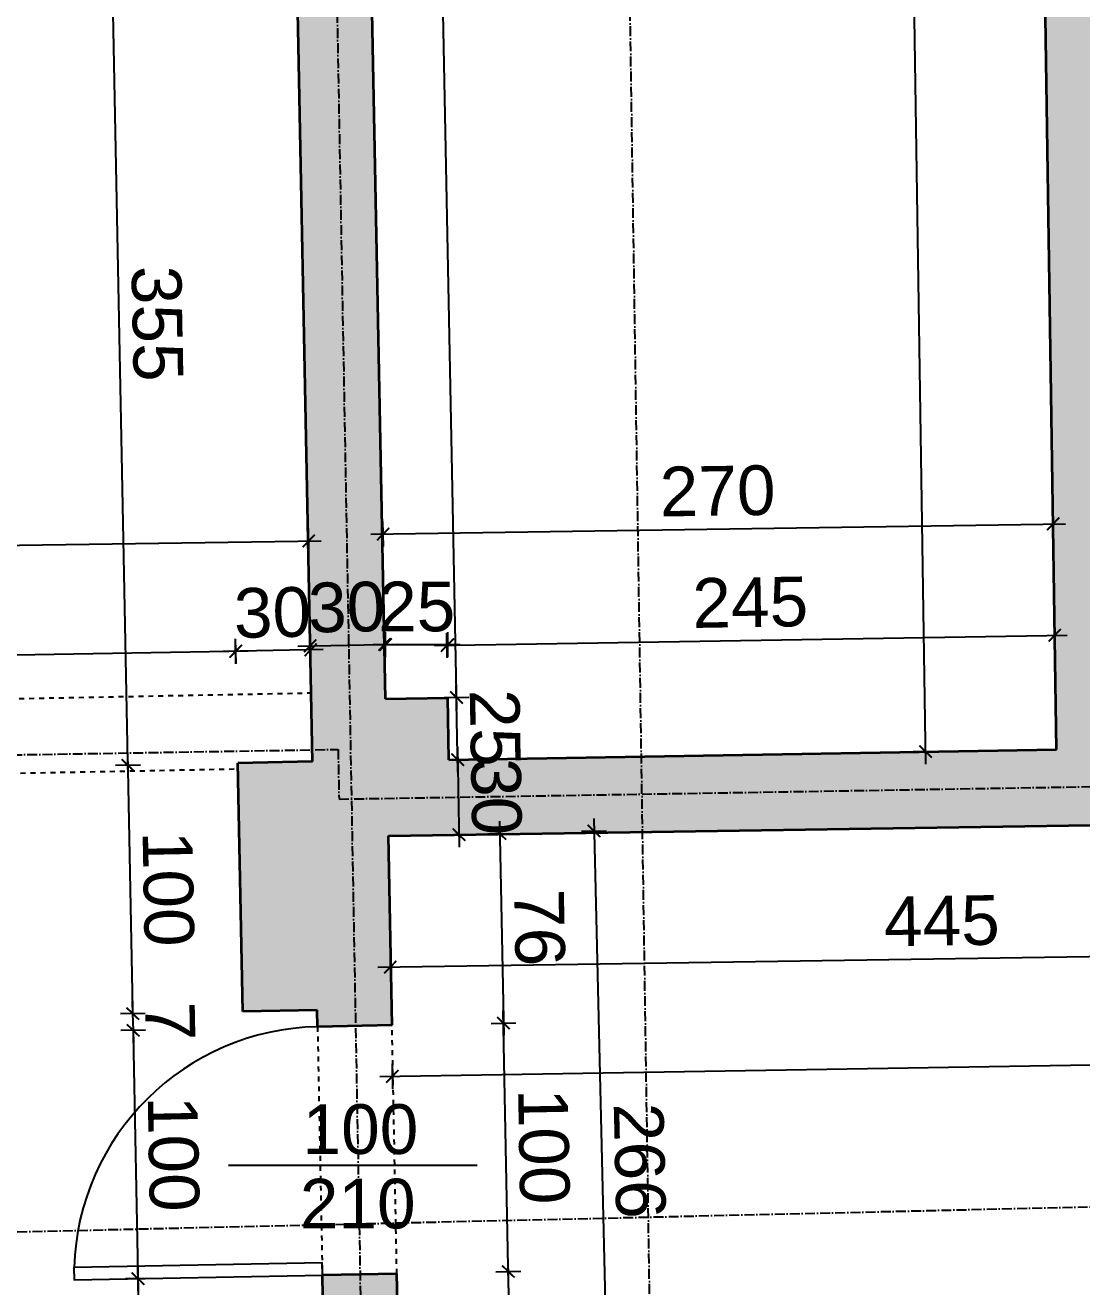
# Model space of a CAD drawing. Header units: inches. Extents: x -72385 to 39588, y -6525 to 66685.
# Drawn here: x -34200 to -33774, y 12952 to 13460 of the extents above; entities that cross this region are included whole.
import ezdxf

# ---------------------------------------------------------------- set-up
doc = ezdxf.new("R2010")
doc.units = ezdxf.units.IN
doc.header["$MEASUREMENT"] = 0
doc.linetypes.add('DashDot', pattern=[0.6, 0.4, -0.1, 0, -0.1])
doc.linetypes.add('Hidden', pattern=[0.4, 0.2, -0.2])
for name, color, linetype, lineweight in [('Врати', 251, 'Continuous', 25), ('Линия на разрез', 252, 'DashDot', 25), ('Надписи врати', 252, 'Continuous', 25), ('Надписи коти вътрешни', 252, 'Continuous', 25), ('Оси', 252, 'DashDot', 25), ('Пунктир', 253, 'Hidden', 25), ('Разрезни линии', 7, 'Continuous', 35), ('Щрих стени', 254, 'Continuous', 25)]:
    doc.layers.add(name, color=color, linetype=linetype, lineweight=lineweight)
doc.styles.add('Arial Regular', font='arial.ttf')
doc.styles.get("Standard").update_dxf_attribs({"font": 'arial.ttf'})
doc.dimstyles.new('Annotative', dxfattribs={"dimscale": 0, "dimtxt": 20, "dimasz": 5, "dimexe": 5, "dimexo": 5, "dimgap": 5, "dimtad": 1, "dimdec": 0, "dimzin": 0, "dimdsep": 46, "dimtxsty": 'Standard', "dimblk": 'ARCHTICK', "dimcen": 5, "dimdle": 5, "dimadec": 0, "dimazin": 0, "dimtfac": 1, "dimtdec": 0, "dimtofl": 0, "dimtmove": 0, "dimatfit": 3, "dimldrblk": 'ARCHTICK', "dimfxl": 5, "dimfxlon": 1, "dimtolj": 1, "dimtzin": 0, "dimarcsym": 1})

# ---------------------------------------------------------------- blocks, each defined once
blk = doc.blocks.new('_ArchTick')
at = {"color": 0, "linetype": 'ByBlock', "const_width": 0.15}
blk.add_lwpolyline([(-0.5, -0.5), (0.5, 0.5)], dxfattribs=at)
blk = doc.blocks.new('*D3789')
at = {"layer": 'Defpoints', "color": 0, "ltscale": 50, "transparency": 16777216}
for p in [(-34654.35, 13198.3), (-34114.02, 13158.33), (-34653.47, 13148.75)]:
    blk.add_point(p, dxfattribs=at)
at = {"layer": 'Надписи коти вътрешни', "color": 0, "lineweight": -2, "ltscale": 50, "transparency": 16777216}
for p, q in [((-34114.81, 13202.88), (-34114.99, 13212.88)), ((-34109.9, 13207.96), (-34659.35, 13198.21)), ((-34654.26, 13193.3), (-34654.44, 13203.3))]:
    blk.add_line(p, q, dxfattribs=at)
at = {"layer": 'Надписи коти вътрешни', "color": 0, "lineweight": -2, "ltscale": 50, "transparency": 16777216, "xscale": 5, "yscale": 5, "zscale": 5}
for p, rotation in [((-34114.9, 13207.88), 1.016809283672977), ((-34654.35, 13198.3), 181.016809283673)]:
    blk.add_blockref('_ArchTick', p, dxfattribs=dict(at, rotation=rotation))
at = {"layer": 'Надписи коти вътрешни', "color": 0, "ltscale": 50, "transparency": 16777216, "insert": (-34384.89, 13218.3), "char_height": 20, "attachment_point": 5, "rotation": 1.0168}
blk.add_mtext('\\A1;540', dxfattribs=at)
blk = doc.blocks.new('*D3790')
at = {"layer": 'Defpoints', "color": 0, "ltscale": 50, "transparency": 16777216}
for p in [(-34154.31, 12955.32), (-34080.08, 12956.77), (-34078.32, 12866.67)]:
    blk.add_point(p, dxfattribs=at)
at = {"layer": 'Надписи коти вътрешни', "color": 0, "lineweight": -2, "ltscale": 50, "transparency": 16777216}
for p, q in [((-34152.46, 12860.23), (-34154.41, 12960.32)), ((-34149.31, 12955.42), (-34159.31, 12955.22)), ((-34147.56, 12865.32), (-34157.55, 12865.13))]:
    blk.add_line(p, q, dxfattribs=at)
at = {"layer": 'Надписи коти вътрешни', "color": 0, "lineweight": -2, "ltscale": 50, "transparency": 16777216, "xscale": 5, "yscale": 5, "zscale": 5}
for p, rotation in [((-34154.31, 12955.32), 91.11780323548844), ((-34152.56, 12865.23), 271.1178032354885)]:
    blk.add_blockref('_ArchTick', p, dxfattribs=dict(at, rotation=rotation))
at = {"layer": 'Надписи коти вътрешни', "color": 0, "ltscale": 50, "transparency": 16777216, "insert": (-34138.23, 12910.57), "char_height": 20, "attachment_point": 5, "rotation": 271.1178}
blk.add_mtext('\\A1;90', dxfattribs=at)
blk = doc.blocks.new('*D3794')
at = {"layer": 'Defpoints', "color": 0, "ltscale": 50, "transparency": 16777216}
for p in [(-34063.48, 13643.93), (-34034.95, 13644.49), (-34054.6, 13188.74)]:
    blk.add_point(p, dxfattribs=at)
at = {"layer": 'Надписи коти вътрешни', "color": 0, "lineweight": -2, "ltscale": 50, "transparency": 16777216}
for p, q in [((-34025.97, 13184.3), (-34035.05, 13649.49)), ((-34039.95, 13644.39), (-34029.95, 13644.58)), ((-34031.07, 13189.2), (-34021.07, 13189.4))]:
    blk.add_line(p, q, dxfattribs=at)
at = {"layer": 'Надписи коти вътрешни', "color": 0, "lineweight": -2, "ltscale": 50, "transparency": 16777216, "xscale": 5, "yscale": 5, "zscale": 5}
for p, rotation in [((-34034.95, 13644.49), 91.1178032354822), ((-34026.07, 13189.3), 271.1178032354822)]:
    blk.add_blockref('_ArchTick', p, dxfattribs=dict(at, rotation=rotation))
at = {"layer": 'Надписи коти вътрешни', "color": 0, "ltscale": 50, "transparency": 16777216, "insert": (-34017, 13502.17), "char_height": 20, "attachment_point": 5, "rotation": 271.1178}
blk.add_mtext('\\A1;455', dxfattribs=at)
blk = doc.blocks.new('*D3795')
at = {"layer": 'Defpoints', "color": 0, "ltscale": 50, "transparency": 16777216}
for p in [(-34029.6, 13189.16), (-34026.07, 13189.23), (-34029.12, 13164.17)]:
    blk.add_point(p, dxfattribs=at)
at = {"layer": 'Надписи коти вътрешни', "color": 0, "lineweight": -2, "ltscale": 50, "transparency": 16777216}
for p, q in [((-34025.48, 13159.24), (-34026.17, 13194.23)), ((-34026.07, 13189.23), (-34021.07, 13189.33)), ((-34025.58, 13164.24), (-34020.58, 13164.34))]:
    blk.add_line(p, q, dxfattribs=at)
at = {"layer": 'Надписи коти вътрешни', "color": 0, "lineweight": -2, "ltscale": 50, "transparency": 16777216, "xscale": 5, "yscale": 5, "zscale": 5}
for p, rotation in [((-34026.07, 13189.23), 91.11780323547532), ((-34025.58, 13164.24), 271.1178032354753)]:
    blk.add_blockref('_ArchTick', p, dxfattribs=dict(at, rotation=rotation))
at = {"layer": 'Надписи коти вътрешни', "color": 0, "ltscale": 50, "transparency": 16777216, "insert": (-34010.62, 13177.03), "char_height": 20, "attachment_point": 5, "rotation": 271.1178}
blk.add_mtext('\\A1;25', dxfattribs=at)
blk = doc.blocks.new('*D3796')
at = {"layer": 'Defpoints', "color": 0, "ltscale": 50, "transparency": 16777216}
for p in [(-34029.6, 13210.55), (-34054.6, 13188.74), (-34029.6, 13189.16)]:
    blk.add_point(p, dxfattribs=at)
at = {"layer": 'Надписи коти вътрешни', "color": 0, "lineweight": -2, "ltscale": 50, "transparency": 16777216}
for p, q in [((-34054.6, 13205.55), (-34054.6, 13215.55)), ((-34029.6, 13205.55), (-34029.6, 13215.55)), ((-34059.6, 13210.55), (-34024.6, 13210.55))]:
    blk.add_line(p, q, dxfattribs=at)
at = {"layer": 'Надписи коти вътрешни', "color": 0, "lineweight": -2, "ltscale": 50, "transparency": 16777216, "xscale": 5, "yscale": 5, "zscale": 5, "rotation": 180}
blk.add_blockref('_ArchTick', (-34054.6, 13210.55), dxfattribs=at)
at = {"layer": 'Надписи коти вътрешни', "color": 0, "lineweight": -2, "ltscale": 50, "transparency": 16777216, "xscale": 5, "yscale": 5, "zscale": 5}
blk.add_blockref('_ArchTick', (-34029.6, 13210.55), dxfattribs=at)
at = {"layer": 'Надписи коти вътрешни', "color": 0, "ltscale": 50, "transparency": 16777216, "insert": (-34042.1, 13225.76), "char_height": 20, "attachment_point": 5}
blk.add_mtext('\\A1;25', dxfattribs=at)
blk = doc.blocks.new('*D3797')
at = {"layer": 'Defpoints', "color": 0, "ltscale": 50, "transparency": 16777216}
for p in [(-33785.26, 13214.32), (-33784.49, 13168.28), (-34029.12, 13164.17)]:
    blk.add_point(p, dxfattribs=at)
at = {"layer": 'Надписи коти вътрешни', "color": 0, "lineweight": -2, "ltscale": 50, "transparency": 16777216}
for p, q in [((-33785.18, 13209.32), (-33785.35, 13219.32)), ((-34034.89, 13210.13), (-33780.26, 13214.4)), ((-34029.81, 13205.21), (-34029.97, 13215.21))]:
    blk.add_line(p, q, dxfattribs=at)
at = {"layer": 'Надписи коти вътрешни', "color": 0, "lineweight": -2, "ltscale": 50, "transparency": 16777216, "xscale": 5, "yscale": 5, "zscale": 5}
for p, rotation in [((-33785.26, 13214.32), 0.9616306035232389), ((-34029.89, 13210.21), 180.9616306035233)]:
    blk.add_blockref('_ArchTick', p, dxfattribs=dict(at, rotation=rotation))
at = {"layer": 'Надписи коти вътрешни', "color": 0, "ltscale": 50, "transparency": 16777216, "insert": (-33907.83, 13227.48), "char_height": 20, "attachment_point": 5, "rotation": 0.9616}
blk.add_mtext('\\A1;245', dxfattribs=at)
blk = doc.blocks.new('*D3798')
at = {"layer": 'Defpoints', "color": 0, "ltscale": 50, "transparency": 16777216}
for p in [(-33785.87, 13259.14), (-33784.86, 13192.83), (-34054.6, 13188.74)]:
    blk.add_point(p, dxfattribs=at)
at = {"layer": 'Надписи коти вътрешни', "color": 0, "lineweight": -2, "ltscale": 50, "transparency": 16777216}
for p, q in [((-33785.79, 13254.14), (-33785.94, 13264.14)), ((-34060.6, 13254.98), (-33780.87, 13259.22)), ((-34055.53, 13250.05), (-34055.68, 13260.05))]:
    blk.add_line(p, q, dxfattribs=at)
at = {"layer": 'Надписи коти вътрешни', "color": 0, "lineweight": -2, "ltscale": 50, "transparency": 16777216, "xscale": 5, "yscale": 5, "zscale": 5}
for p, rotation in [((-34055.61, 13255.05), 180.868208348074), ((-33785.87, 13259.14), 0.8682083480740369)]:
    blk.add_blockref('_ArchTick', p, dxfattribs=dict(at, rotation=rotation))
at = {"layer": 'Надписи коти вътрешни', "color": 0, "ltscale": 50, "transparency": 16777216, "insert": (-33920.97, 13272.31), "char_height": 20, "attachment_point": 5, "rotation": 0.8682}
blk.add_mtext('\\A1;270', dxfattribs=at)
blk = doc.blocks.new('*D3799')
at = {"layer": 'Defpoints', "color": 0, "ltscale": 50, "transparency": 16777216}
for p in [(-33847.1, 13818.15), (-33794.35, 13818.95), (-33784.49, 13168.28)]:
    blk.add_point(p, dxfattribs=at)
at = {"layer": 'Надписи коти вътрешни', "color": 0, "lineweight": -2, "ltscale": 50, "transparency": 16777216}
for p, q in [((-33837.16, 13162.48), (-33847.17, 13823.15)), ((-33842.1, 13818.23), (-33852.1, 13818.07)), ((-33832.24, 13167.55), (-33842.24, 13167.4))]:
    blk.add_line(p, q, dxfattribs=at)
at = {"layer": 'Надписи коти вътрешни', "color": 0, "lineweight": -2, "ltscale": 50, "transparency": 16777216, "xscale": 5, "yscale": 5, "zscale": 5}
for p, rotation in [((-33847.1, 13818.15), 90.86820834807364), ((-33837.24, 13167.48), 270.8682083480736)]:
    blk.add_blockref('_ArchTick', p, dxfattribs=dict(at, rotation=rotation))
at = {"layer": 'Надписи коти вътрешни', "color": 0, "ltscale": 50, "transparency": 16777216, "insert": (-33826.96, 13493.04), "char_height": 20, "attachment_point": 5, "rotation": 270.8682}
blk.add_mtext('\\A1;651', dxfattribs=at)
blk = doc.blocks.new('*D3847')
at = {"layer": 'Defpoints', "color": 0, "ltscale": 50, "transparency": 16777216}
for p in [(-33609.05, 13140.37), (-34053.52, 13133.6), (-33608.24, 13087.51)]:
    blk.add_point(p, dxfattribs=at)
at = {"layer": 'Надписи коти вътрешни', "color": 0, "lineweight": -2, "ltscale": 50, "transparency": 16777216}
for p, q in [((-33608.32, 13092.51), (-33608.17, 13082.51)), ((-34057.72, 13080.67), (-33603.24, 13087.59)), ((-34052.8, 13085.74), (-34052.64, 13075.74))]:
    blk.add_line(p, q, dxfattribs=at)
at = {"layer": 'Надписи коти вътрешни', "color": 0, "lineweight": -2, "ltscale": 50, "transparency": 16777216, "xscale": 5, "yscale": 5, "zscale": 5}
for p, rotation in [((-33608.24, 13087.51), 0.8724172447108587), ((-34052.72, 13080.74), 180.8724172447109)]:
    blk.add_blockref('_ArchTick', p, dxfattribs=dict(at, rotation=rotation))
at = {"layer": 'Надписи коти вътрешни', "color": 0, "ltscale": 50, "transparency": 16777216, "insert": (-33830.71, 13099.3), "char_height": 20, "attachment_point": 5, "rotation": 0.8724}
blk.add_mtext('\\A1;445', dxfattribs=at)
blk = doc.blocks.new('*D3858')
at = {"layer": 'Defpoints', "color": 0, "ltscale": 50, "transparency": 16777216}
for p in [(-34053.52, 13133.6), (-34052.04, 13057.34), (-34007.18, 13058.21)]:
    blk.add_point(p, dxfattribs=at)
at = {"layer": 'Надписи коти вътрешни', "color": 0, "lineweight": -2, "ltscale": 50, "transparency": 16777216}
for p, q in [((-34008.76, 13139.48), (-34007.08, 13053.21)), ((-34013.66, 13134.38), (-34003.67, 13134.58)), ((-34012.18, 13058.11), (-34002.18, 13058.31))]:
    blk.add_line(p, q, dxfattribs=at)
at = {"layer": 'Надписи коти вътрешни', "color": 0, "lineweight": -2, "ltscale": 50, "transparency": 16777216, "xscale": 5, "yscale": 5, "zscale": 5}
for p, rotation in [((-34008.66, 13134.48), 91.1178032354799), ((-34007.18, 13058.21), 271.1178032354799)]:
    blk.add_blockref('_ArchTick', p, dxfattribs=dict(at, rotation=rotation))
at = {"layer": 'Надписи коти вътрешни', "color": 0, "ltscale": 50, "transparency": 16777216, "insert": (-33992.71, 13096.64), "char_height": 20, "attachment_point": 5, "rotation": 271.1178}
blk.add_mtext('\\A1;76', dxfattribs=at)
blk = doc.blocks.new('*D3876')
at = {"layer": 'Defpoints', "color": 0, "ltscale": 50, "transparency": 16777216}
for p in [(-31749.65, 13171.75), (-34053.52, 13133.6), (-31748.04, 13074.92)]:
    blk.add_point(p, dxfattribs=at)
at = {"layer": 'Надписи коти вътрешни', "color": 0, "lineweight": -2, "ltscale": 50, "transparency": 16777216}
for p, q in [((-31748.13, 13079.92), (-31747.96, 13069.92)), ((-34056.92, 13036.69), (-31743.04, 13075)), ((-34052, 13041.78), (-34051.84, 13031.78))]:
    blk.add_line(p, q, dxfattribs=at)
at = {"layer": 'Надписи коти вътрешни', "color": 0, "lineweight": -2, "ltscale": 50, "transparency": 16777216, "xscale": 5, "yscale": 5, "zscale": 5}
for p, rotation in [((-31748.04, 13074.92), 0.9485552265700729), ((-34051.92, 13036.78), 180.9485552265701)]:
    blk.add_blockref('_ArchTick', p, dxfattribs=dict(at, rotation=rotation))
at = {"layer": 'Надписи коти вътрешни', "color": 0, "ltscale": 50, "transparency": 16777216, "insert": (-32900.23, 13071.07), "char_height": 20, "attachment_point": 5, "rotation": 0.9486}
blk.add_mtext('\\A1;2304', dxfattribs=at)
blk = doc.blocks.new('*D3900')
at = {"layer": 'Defpoints', "color": 0, "ltscale": 50, "transparency": 16777216}
for p in [(-34052.04, 13057.34), (-34007.18, 13058.21), (-34050.09, 12957.35)]:
    blk.add_point(p, dxfattribs=at)
at = {"layer": 'Надписи коти вътрешни', "color": 0, "lineweight": -2, "ltscale": 50, "transparency": 16777216}
for p, q in [((-34005.13, 12953.23), (-34007.27, 13063.21)), ((-34012.18, 13058.11), (-34002.18, 13058.31)), ((-34010.22, 12958.13), (-34000.23, 12958.33))]:
    blk.add_line(p, q, dxfattribs=at)
at = {"layer": 'Надписи коти вътрешни', "color": 0, "lineweight": -2, "ltscale": 50, "transparency": 16777216, "xscale": 5, "yscale": 5, "zscale": 5}
for p, rotation in [((-34007.18, 13058.21), 91.11780323548223), ((-34005.23, 12958.23), 271.1178032354823)]:
    blk.add_blockref('_ArchTick', p, dxfattribs=dict(at, rotation=rotation))
at = {"layer": 'Надписи коти вътрешни', "color": 0, "ltscale": 50, "transparency": 16777216, "insert": (-33990.99, 13008.52), "char_height": 20, "attachment_point": 5, "rotation": 271.1178}
blk.add_mtext('\\A1;100', dxfattribs=at)
blk = doc.blocks.new('*D3901')
at = {"layer": 'Defpoints', "color": 0, "ltscale": 50, "transparency": 16777216}
for p in [(-34050.09, 12957.35), (-34005.23, 12958.23), (-34048.33, 12867.37)]:
    blk.add_point(p, dxfattribs=at)
at = {"layer": 'Надписи коти вътрешни', "color": 0, "lineweight": -2, "ltscale": 50, "transparency": 16777216}
for p, q in [((-34010.22, 12958.13), (-34000.23, 12958.33)), ((-34003.37, 12863.25), (-34005.32, 12963.23)), ((-34008.47, 12868.15), (-33998.47, 12868.34))]:
    blk.add_line(p, q, dxfattribs=at)
at = {"layer": 'Надписи коти вътрешни', "color": 0, "lineweight": -2, "ltscale": 50, "transparency": 16777216, "xscale": 5, "yscale": 5, "zscale": 5}
for p, rotation in [((-34005.23, 12958.23), 91.11780323548228), ((-34003.47, 12868.25), 271.1178032354823)]:
    blk.add_blockref('_ArchTick', p, dxfattribs=dict(at, rotation=rotation))
at = {"layer": 'Надписи коти вътрешни', "color": 0, "ltscale": 50, "transparency": 16777216, "insert": (-33989.14, 12913.54), "char_height": 20, "attachment_point": 5, "rotation": 271.1178}
blk.add_mtext('\\A1;90', dxfattribs=at)
blk = doc.blocks.new('*D3906')
at = {"layer": 'Defpoints', "color": 0, "ltscale": 50, "transparency": 16777216}
for p in [(-34053.52, 13133.6), (-34047.33, 12867.4), (-33964.5, 12869.32)]:
    blk.add_point(p, dxfattribs=at)
at = {"layer": 'Надписи коти вътрешни', "color": 0, "lineweight": -2, "ltscale": 50, "transparency": 16777216}
for p, q in [((-33970.82, 13140.53), (-33964.39, 12864.32)), ((-33975.7, 13135.41), (-33965.7, 13135.65)), ((-33969.5, 12869.21), (-33959.51, 12869.44))]:
    blk.add_line(p, q, dxfattribs=at)
at = {"layer": 'Надписи коти вътрешни', "color": 0, "lineweight": -2, "ltscale": 50, "transparency": 16777216, "xscale": 5, "yscale": 5, "zscale": 5}
for p, rotation in [((-33970.7, 13135.53), 91.33372640383091), ((-33964.5, 12869.32), 271.3337264038309)]:
    blk.add_blockref('_ArchTick', p, dxfattribs=dict(at, rotation=rotation))
at = {"layer": 'Надписи коти вътрешни', "color": 0, "ltscale": 50, "transparency": 16777216, "insert": (-33952.4, 13002.78), "char_height": 20, "attachment_point": 5, "rotation": 271.3337}
blk.add_mtext('\\A1;266', dxfattribs=at)
blk = doc.blocks.new('*D3907')
at = {"layer": 'Defpoints', "color": 0, "ltscale": 50, "transparency": 16777216}
for p in [(-34082.03, 13056.75), (-34154.31, 12955.32), (-34080.08, 12956.77)]:
    blk.add_point(p, dxfattribs=at)
at = {"layer": 'Надписи коти вътрешни', "color": 0, "lineweight": -2, "ltscale": 50, "transparency": 16777216}
for p, q in [((-34156.36, 13060.3), (-34154.22, 12950.32)), ((-34151.27, 13055.4), (-34161.26, 13055.2)), ((-34149.31, 12955.42), (-34159.31, 12955.22))]:
    blk.add_line(p, q, dxfattribs=at)
at = {"layer": 'Надписи коти вътрешни', "color": 0, "lineweight": -2, "ltscale": 50, "transparency": 16777216, "xscale": 5, "yscale": 5, "zscale": 5}
for p, rotation in [((-34156.26, 13055.3), 91.11780323548224), ((-34154.31, 12955.32), 271.1178032354823)]:
    blk.add_blockref('_ArchTick', p, dxfattribs=dict(at, rotation=rotation))
at = {"layer": 'Надписи коти вътрешни', "color": 0, "ltscale": 50, "transparency": 16777216, "insert": (-34140.08, 13005.61), "char_height": 20, "attachment_point": 5, "rotation": 271.1178}
blk.add_mtext('\\A1;100', dxfattribs=at)
blk = doc.blocks.new('*D3908')
at = {"layer": 'Defpoints', "color": 0, "ltscale": 50, "transparency": 16777216}
for p in [(-34156.4, 13062.01), (-34082.16, 13063.46), (-34082.03, 13056.75)]:
    blk.add_point(p, dxfattribs=at)
at = {"layer": 'Надписи коти вътрешни', "color": 0, "lineweight": -2, "ltscale": 50, "transparency": 16777216}
for p, q in [((-34156.4, 13062.01), (-34156.49, 13067.01)), ((-34151.4, 13062.1), (-34161.39, 13061.91)), ((-34151.27, 13055.4), (-34161.26, 13055.2)), ((-34156.26, 13055.3), (-34156.17, 13050.3))]:
    blk.add_line(p, q, dxfattribs=at)
at = {"layer": 'Надписи коти вътрешни', "color": 0, "lineweight": -2, "ltscale": 50, "transparency": 16777216, "xscale": 5, "yscale": 5, "zscale": 5}
for p, rotation in [((-34156.4, 13062.01), 271.1178032355077), ((-34156.26, 13055.3), 91.11780323550764)]:
    blk.add_blockref('_ArchTick', p, dxfattribs=dict(at, rotation=rotation))
at = {"layer": 'Надписи коти вътрешни', "color": 0, "ltscale": 50, "transparency": 16777216, "insert": (-34141.33, 13058.95), "char_height": 20, "attachment_point": 5, "rotation": 271.1178}
blk.add_mtext('\\A1;7', dxfattribs=at)
blk = doc.blocks.new('*D3909')
at = {"layer": 'Defpoints', "color": 0, "ltscale": 50, "transparency": 16777216}
for p in [(-34085.55, 13252.3), (-34084.6, 13188.46), (-34654.04, 13180.01)]:
    blk.add_point(p, dxfattribs=at)
at = {"layer": 'Надписи коти вътрешни', "color": 0, "lineweight": -2, "ltscale": 50, "transparency": 16777216}
for p, q in [((-34085.47, 13247.31), (-34085.62, 13257.3)), ((-34659.99, 13243.78), (-34080.55, 13252.38)), ((-34654.91, 13238.86), (-34655.06, 13248.86))]:
    blk.add_line(p, q, dxfattribs=at)
at = {"layer": 'Надписи коти вътрешни', "color": 0, "lineweight": -2, "ltscale": 50, "transparency": 16777216, "xscale": 5, "yscale": 5, "zscale": 5}
for p, rotation in [((-34085.55, 13252.3), 0.8498932125514516), ((-34654.99, 13243.86), 180.8498932125515)]:
    blk.add_blockref('_ArchTick', p, dxfattribs=dict(at, rotation=rotation))
at = {"layer": 'Надписи коти вътрешни', "color": 0, "ltscale": 50, "transparency": 16777216, "insert": (-34370.49, 13263.29), "char_height": 20, "attachment_point": 5, "rotation": 0.8499}
blk.add_mtext('\\A1;570', dxfattribs=at)
blk = doc.blocks.new('*D3916')
at = {"layer": 'Defpoints', "color": 0, "ltscale": 50, "transparency": 16777216}
for p in [(-34165.27, 13516.92), (-34091.04, 13518.37), (-34084.11, 13163.44)]:
    blk.add_point(p, dxfattribs=at)
at = {"layer": 'Надписи коти вътрешни', "color": 0, "lineweight": -2, "ltscale": 50, "transparency": 16777216}
for p, q in [((-34158.25, 13156.99), (-34165.37, 13521.92)), ((-34160.27, 13517.02), (-34170.27, 13516.82)), ((-34153.35, 13162.09), (-34163.35, 13161.89))]:
    blk.add_line(p, q, dxfattribs=at)
at = {"layer": 'Надписи коти вътрешни', "color": 0, "lineweight": -2, "ltscale": 50, "transparency": 16777216, "xscale": 5, "yscale": 5, "zscale": 5}
for p, rotation in [((-34165.27, 13516.92), 91.1178032354829), ((-34158.35, 13161.99), 271.1178032354829)]:
    blk.add_blockref('_ArchTick', p, dxfattribs=dict(at, rotation=rotation))
at = {"layer": 'Надписи коти вътрешни', "color": 0, "ltscale": 50, "transparency": 16777216, "insert": (-34146.59, 13339.75), "char_height": 20, "attachment_point": 5, "rotation": 271.1178}
blk.add_mtext('\\A1;355', dxfattribs=at)
blk = doc.blocks.new('*D3935')
at = {"layer": 'Defpoints', "color": 0, "ltscale": 50, "transparency": 16777216}
for p in [(-34114.99, 13207.87), (-34114.11, 13162.85), (-34083.89, 13163.44)]:
    blk.add_point(p, dxfattribs=at)
at = {"layer": 'Надписи коти вътрешни', "color": 0, "lineweight": -2, "ltscale": 50, "transparency": 16777216}
for p, q in [((-34114.89, 13202.87), (-34115.08, 13212.87)), ((-34084.67, 13203.46), (-34084.87, 13213.46)), ((-34079.77, 13208.56), (-34119.98, 13207.77))]:
    blk.add_line(p, q, dxfattribs=at)
at = {"layer": 'Надписи коти вътрешни', "color": 0, "lineweight": -2, "ltscale": 50, "transparency": 16777216, "xscale": 5, "yscale": 5, "zscale": 5}
for p, rotation in [((-34114.99, 13207.87), 181.1178032355), ((-34084.77, 13208.46), 1.117803235500077)]:
    blk.add_blockref('_ArchTick', p, dxfattribs=dict(at, rotation=rotation))
at = {"layer": 'Надписи коти вътрешни', "color": 0, "ltscale": 50, "transparency": 16777216, "insert": (-34100.17, 13223.38), "char_height": 20, "attachment_point": 5, "rotation": 1.1178}
blk.add_mtext('\\A1;30', dxfattribs=at)
blk = doc.blocks.new('*D3936')
at = {"layer": 'Defpoints', "color": 0, "ltscale": 50, "transparency": 16777216}
for p in [(-34158.35, 13161.99), (-34114.11, 13162.85), (-34112.16, 13062.87)]:
    blk.add_point(p, dxfattribs=at)
at = {"layer": 'Надписи коти вътрешни', "color": 0, "lineweight": -2, "ltscale": 50, "transparency": 16777216}
for p, q in [((-34156.3, 13057.01), (-34158.44, 13166.99)), ((-34153.35, 13162.09), (-34163.35, 13161.89)), ((-34151.4, 13062.1), (-34161.39, 13061.91))]:
    blk.add_line(p, q, dxfattribs=at)
at = {"layer": 'Надписи коти вътрешни', "color": 0, "lineweight": -2, "ltscale": 50, "transparency": 16777216, "xscale": 5, "yscale": 5, "zscale": 5}
for p, rotation in [((-34158.35, 13161.99), 91.1178032354824), ((-34156.4, 13062.01), 271.1178032354824)]:
    blk.add_blockref('_ArchTick', p, dxfattribs=dict(at, rotation=rotation))
at = {"layer": 'Надписи коти вътрешни', "color": 0, "ltscale": 50, "transparency": 16777216, "insert": (-34142.16, 13112.29), "char_height": 20, "attachment_point": 5, "rotation": 271.1178}
blk.add_mtext('\\A1;100', dxfattribs=at)
blk = doc.blocks.new('*D7599')
at = {"layer": 'Defpoints', "color": 0, "ltscale": 10, "transparency": 16777216}
for p in [(-34029.12, 13164.17), (-34028.66, 13133.98), (-34025.1, 13134.04)]:
    blk.add_point(p, dxfattribs=at)
at = {"layer": 'Надписи коти вътрешни', "color": 0, "lineweight": -2, "ltscale": 10, "transparency": 16777216}
for p, q in [((-34025.64, 13169.22), (-34025.02, 13129.04)), ((-34025.56, 13164.22), (-34020.56, 13164.3)), ((-34025.1, 13134.04), (-34020.1, 13134.11))]:
    blk.add_line(p, q, dxfattribs=at)
at = {"layer": 'Надписи коти вътрешни', "color": 0, "lineweight": -2, "ltscale": 10, "transparency": 16777216, "xscale": 5, "yscale": 5, "zscale": 5}
for p, rotation in [((-34025.56, 13164.22), 90.87241724471069), ((-34025.1, 13134.04), 270.8724172447107)]:
    blk.add_blockref('_ArchTick', p, dxfattribs=dict(at, rotation=rotation))
at = {"layer": 'Надписи коти вътрешни', "color": 0, "ltscale": 10, "transparency": 16777216, "insert": (-34010.11, 13149.36), "char_height": 20, "attachment_point": 5, "rotation": 270.8724}
blk.add_mtext('\\A1;30', dxfattribs=at)
blk = doc.blocks.new('*D7622')
at = {"layer": 'Defpoints', "color": 0, "ltscale": 10, "transparency": 16777216}
for p in [(-34085.52, 13235.7), (-34055.53, 13236.29), (-34055.03, 13210.64)]:
    blk.add_point(p, dxfattribs=at)
at = {"layer": 'Надписи коти вътрешни', "color": 0, "lineweight": -2, "ltscale": 10, "transparency": 16777216}
for p, q in [((-34085.12, 13215.06), (-34084.92, 13205.06)), ((-34055.13, 13215.64), (-34054.93, 13205.64)), ((-34090.02, 13209.96), (-34050.03, 13210.74))]:
    blk.add_line(p, q, dxfattribs=at)
at = {"layer": 'Надписи коти вътрешни', "color": 0, "lineweight": -2, "ltscale": 10, "transparency": 16777216, "xscale": 5, "yscale": 5, "zscale": 5}
for p, rotation in [((-34085.02, 13210.06), 181.1178032354821), ((-34055.03, 13210.64), 1.11780323548212)]:
    blk.add_blockref('_ArchTick', p, dxfattribs=dict(at, rotation=rotation))
at = {"layer": 'Надписи коти вътрешни', "color": 0, "ltscale": 10, "transparency": 16777216, "insert": (-34070.32, 13225.56), "char_height": 20, "attachment_point": 5, "rotation": 1.1178}
blk.add_mtext('\\A1;30', dxfattribs=at)

msp = doc.modelspace()

# ---------------------------------------------------------------- hatches: boundary and pattern name
at = {"layer": 'Щрих стени', "ltscale": 10}
h = msp.add_hatch(color=256, dxfattribs=at)
h.dxf.hatch_style = 1
h.paths.add_polyline_path([(-34066.8, 13813.9), (-33794.35, 13818.95), (-33784.49, 13168.28), (-34029.12, 13164.17), (-34029.6, 13189.16), (-34054.6, 13188.74), (-34063.48, 13643.93), (-34093.48, 13643.35), (-34092.99, 13618.35), (-34107.99, 13618.06), (-34106.04, 13518.08), (-34091.04, 13518.37), (-34084.11, 13163.44), (-34114.11, 13162.85), (-34112.16, 13062.87), (-34082.16, 13063.46), (-34082.03, 13056.75), (-34052.04, 13057.34), (-34053.52, 13133.6), (-33609.05, 13140.37), (-33609.52, 13171.21), (-33754.5, 13168.78), (-33764.36, 13819.51), (-33654.84, 13821.54), (-33655.39, 13851.53), (-34700.93, 13832.14), (-34699.11, 13732.62), (-34664.12, 13733.26), (-34665.39, 13802.8), (-34096.79, 13813.34), (-34095.23, 13733.33), (-34065.24, 13733.91)])
h.paths.add_polyline_path([(-34661.39, 13583.29), (-34696.38, 13582.65), (-34693.1, 13402.68), (-34658.11, 13403.32)], flags=17)
h.paths.add_polyline_path([(-34655.38, 13253.34), (-34690.37, 13252.7), (-34687.36, 13087.73), (-34652.37, 13088.37)], flags=17)
h.paths.add_polyline_path([(-33958.35, 12869.47), (-34048.33, 12867.37), (-34050.09, 12957.35), (-34080.08, 12956.77), (-34078.32, 12866.67), (-34648.09, 12853.41), (-34649.64, 12938.39), (-34684.63, 12937.76), (-34682.53, 12822.6), (-33957.66, 12839.47)])
h.paths.add_polyline_path([(-33431.89, 13329.15), (-33474.38, 13328.5), (-33474.31, 13323.5), (-33499.3, 13323.08), (-33497.03, 13173.1), (-33509.53, 13172.89), (-33509.06, 13141.89), (-33384.07, 13143.8), (-33384.55, 13174.99), (-33429.54, 13174.23)])
h.paths.add_polyline_path([(-33439.41, 13825.53), (-33409.88, 13826.08), (-33410.43, 13856.07), (-33505.42, 13854.31), (-33504.86, 13824.32), (-33481.9, 13824.74), (-33479.84, 13688.46), (-33437.34, 13689.1)])
h.paths.add_polyline_path([(-33165.48, 13860.62), (-33260.46, 13858.86), (-33259.9, 13828.86), (-33164.92, 13830.62)], flags=17)
h.paths.add_polyline_path([(-32920.52, 13865.16), (-33015.5, 13863.4), (-33014.95, 13833.4), (-32919.96, 13835.16)], flags=17)
h.paths.add_polyline_path([(-32675.56, 13869.7), (-32770.54, 13867.94), (-32769.99, 13837.94), (-32726.95, 13838.74), (-32721.04, 13206.13), (-32741.03, 13205.79), (-32740.85, 13185.79), (-33284.56, 13176.67), (-33284.08, 13145.32), (-32675.38, 13154.59), (-31959.61, 13167.86), (-31960.44, 13212.85), (-32663.47, 13199.81), (-32665.53, 13419.81), (-32680.53, 13419.53), (-32684.31, 13824.53), (-32674.73, 13824.71)])
h.paths.add_polyline_path([(-33683.43, 12875.87), (-33808.4, 12872.96), (-33807.7, 12842.97), (-33682.73, 12845.88)])
h.paths.add_polyline_path([(-33408.5, 12882.27), (-33533.47, 12879.36), (-33532.77, 12849.37), (-33407.81, 12852.28)])
h.paths.add_polyline_path([(-33133.58, 12888.67), (-33258.54, 12885.76), (-33257.85, 12855.77), (-33132.88, 12858.68)])
h.paths.add_polyline_path([(-32858.65, 12895.07), (-32983.62, 12892.16), (-32982.92, 12862.17), (-32857.95, 12865.08)])

# ---------------------------------------------------------------- linework, layer by layer
at = {"layer": 'Врати', "ltscale": 50}
msp.add_lwpolyline([(-34080.08, 12956.77), (-34080.18, 12961.77), (-34180.16, 12959.82), (-34180.06, 12954.82)], close=True, dxfattribs=at)
msp.add_arc((-34080.08, 12956.77), 100, 91.1178, 178.2518, dxfattribs=at)
at = {"layer": 'Линия на разрез', "ltscale": 10}
for p, q in [((-33944.76, 12711.35), (-33961.95, 13845.85)), ((-34831.01, 12959.59), (-30612.21, 13057.82))]:
    msp.add_line(p, q, dxfattribs=at)
at = {"layer": 'Надписи врати', "ltscale": 50}
msp.add_line((-34117.81, 13001.04), (-34017.81, 13001.04), dxfattribs=at)
at = {"layer": 'Оси', "ltscale": 10}
msp.add_line((-34087.91, 14221.08), (-34055.68, 12452.09), dxfattribs=at)
msp.add_lwpolyline([(-35071.06, 13151.76), (-34073.73, 13168.36), (-34073.37, 13148.36), (-31739.82, 13187), (-31742.42, 13412.39), (-31172.87, 13424.13), (-31171.33, 13324.06), (-30336.28, 13336.93)], dxfattribs=at)
at = {"layer": 'Пунктир', "ltscale": 10}
for p, q in [((-34654.04, 13180.01), (-34084.65, 13191.12)), ((-34653.49, 13150.02), (-34114.06, 13160.54)), ((-34082.03, 13056.75), (-34080.08, 12956.77)), ((-34050.09, 12957.35), (-34052.04, 13057.34))]:
    msp.add_line(p, q, dxfattribs=at)
at = {"layer": 'Разрезни линии', "ltscale": 50}
for p, q in [((-33784.49, 13168.28), (-33794.35, 13818.95)), ((-34054.6, 13188.74), (-34063.48, 13643.93)), ((-34084.11, 13163.44), (-34091.04, 13518.37)), ((-34054.6, 13188.74), (-34029.6, 13189.16)), ((-34029.12, 13164.17), (-34029.6, 13189.16)), ((-34029.12, 13164.17), (-33784.49, 13168.28)), ((-34084.11, 13163.44), (-34114.11, 13162.85)), ((-34112.16, 13062.87), (-34114.11, 13162.85)), ((-34053.52, 13133.6), (-33609.05, 13140.37)), ((-34052.04, 13057.34), (-34053.52, 13133.6)), ((-34082.16, 13063.46), (-34112.16, 13062.87)), ((-34082.03, 13056.75), (-34082.16, 13063.46)), ((-34052.04, 13057.34), (-34082.03, 13056.75)), ((-34050.09, 12957.35), (-34080.08, 12956.77)), ((-34078.32, 12866.67), (-34080.08, 12956.77)), ((-34048.33, 12867.37), (-34050.09, 12957.35))]:
    msp.add_line(p, q, dxfattribs=at)

# ---------------------------------------------------------------- texts
at = {"layer": 'Надписи врати', "ltscale": 100, "char_height": 20, "width": 180.4891, "attachment_point": 1, "style": 'Arial Regular'}
for s, insert in [('100', (-34088.06, 13025.55)), ('210', (-34089.15, 12995.55))]:
    msp.add_mtext(s, dxfattribs=dict(at, insert=insert))

# ---------------------------------------------------------------- dimensions: what is measured, and where the dimension line sits
at = {"layer": 'Надписи коти вътрешни', "ltscale": 50}
for p1, p2, distance, picture, middle in [((-33784.49, 13168.28), (-33794.35, 13818.95), 52.75, '*D3799', (-33826.96, 13493.04)), ((-34084.11, 13163.44), (-34091.04, 13518.37), 74.25, '*D3916', (-34146.59, 13339.75)), ((-34054.6, 13188.74), (-33784.86, 13192.83), 66.32, '*D3798', (-33920.97, 13272.31)), ((-34654.04, 13180.01), (-34084.6, 13188.46), 63.85, '*D3909', (-34370.49, 13263.29)), ((-34114.02, 13158.33), (-34653.47, 13148.75), -49.56, '*D3789', (-34384.89, 13218.3)), ((-34053.52, 13133.6), (-31749.65, 13171.75), -96.84, '*D3876', (-32900.23, 13071.07)), ((-34112.16, 13062.87), (-34114.11, 13162.85), 44.25, '*D3936', (-34142.16, 13112.29)), ((-34053.52, 13133.6), (-33609.05, 13140.37), -52.86, '*D3847', (-33830.71, 13099.3)), ((-34053.52, 13133.6), (-34047.33, 12867.4), 82.85, '*D3906', (-33952.4, 13002.78)), ((-34053.52, 13133.6), (-34052.04, 13057.34), 44.87, '*D3858', (-33992.71, 13096.64)), ((-34082.03, 13056.75), (-34080.08, 12956.77), -74.25, '*D3907', (-34140.08, 13005.61)), ((-34050.09, 12957.35), (-34052.04, 13057.34), -44.87, '*D3900', (-33990.99, 13008.52)), ((-34078.32, 12866.67), (-34080.08, 12956.77), 74.25, '*D3790', (-34138.23, 12910.57)), ((-34048.33, 12867.37), (-34050.09, 12957.35), -44.87, '*D3901', (-33989.14, 12913.54))]:
    dim = msp.add_aligned_dim(p1=p1, p2=p2, distance=distance, dimstyle='Annotative', override={"dimscale": 0, "dimtix": 0, "dimtofl": 0, "dimtmove": 0, "dimatfit": 3}, dxfattribs=at)
    dim.commit()
    dim.dimension.update_dxf_attribs({"geometry": picture, "text_midpoint": middle})
for base, p1, p2, angle, picture, middle in [((-34034.95, 13644.49), (-34054.6, 13188.74), (-34063.48, 13643.93), 91.1178, '*D3794', (-34032.17, 13501.88)), ((-33785.26, 13214.32), (-34029.12, 13164.17), (-33784.49, 13168.28), 0.9616, '*D3797', (-33907.58, 13212.27)), ((-34114.99, 13207.87), (-34083.89, 13163.44), (-34114.11, 13162.85), 181.1178, '*D3935', (-34099.88, 13208.16)), ((-34026.07, 13189.23), (-34029.12, 13164.17), (-34029.6, 13189.16), 91.1178, '*D3795', (-34025.82, 13176.74)), ((-34156.4, 13062.01), (-34082.03, 13056.75), (-34082.16, 13063.46), 91.1178, '*D3908', (-34156.33, 13058.65))]:
    dim = msp.add_linear_dim(base=base, p1=p1, p2=p2, angle=angle, dimstyle='Annotative', override={"dimscale": 0, "dimtix": 0, "dimtofl": 0, "dimtmove": 0, "dimatfit": 3}, dxfattribs=at)
    dim.commit()
    dim.dimension.update_dxf_attribs({"geometry": picture, "text_midpoint": middle, "dimtype": 129})
at = {"layer": 'Надписи коти вътрешни', "ltscale": 10}
for base, p1, p2, angle, picture, middle in [((-34055.03, 13210.64), (-34085.52, 13235.7), (-34055.53, 13236.29), 1.1178, '*D7622', (-34070.03, 13210.35)), ((-34025.1, 13134.04), (-34029.12, 13164.17), (-34028.66, 13133.98), 270.8724, '*D7599', (-34025.33, 13149.13))]:
    dim = msp.add_linear_dim(base=base, p1=p1, p2=p2, angle=angle, dimstyle='Annotative', override={"dimscale": 0, "dimtix": 0, "dimtofl": 0, "dimtmove": 0, "dimatfit": 3}, dxfattribs=at)
    dim.commit()
    dim.dimension.update_dxf_attribs({"geometry": picture, "text_midpoint": middle, "dimtype": 129})
at = {"layer": 'Надписи коти вътрешни', "ltscale": 50}
dim = msp.add_linear_dim(base=(-34029.6, 13210.55), p1=(-34054.6, 13188.74), p2=(-34029.6, 13189.16), dimstyle='Annotative', override={"dimscale": 0, "dimtix": 0, "dimtofl": 0, "dimtmove": 0, "dimatfit": 3}, dxfattribs=at)
dim.commit()
dim.dimension.update_dxf_attribs({"geometry": '*D3796', "text_midpoint": (-34042.1, 13210.55), "dimtype": 128})

doc.saveas('drawing.dxf')
